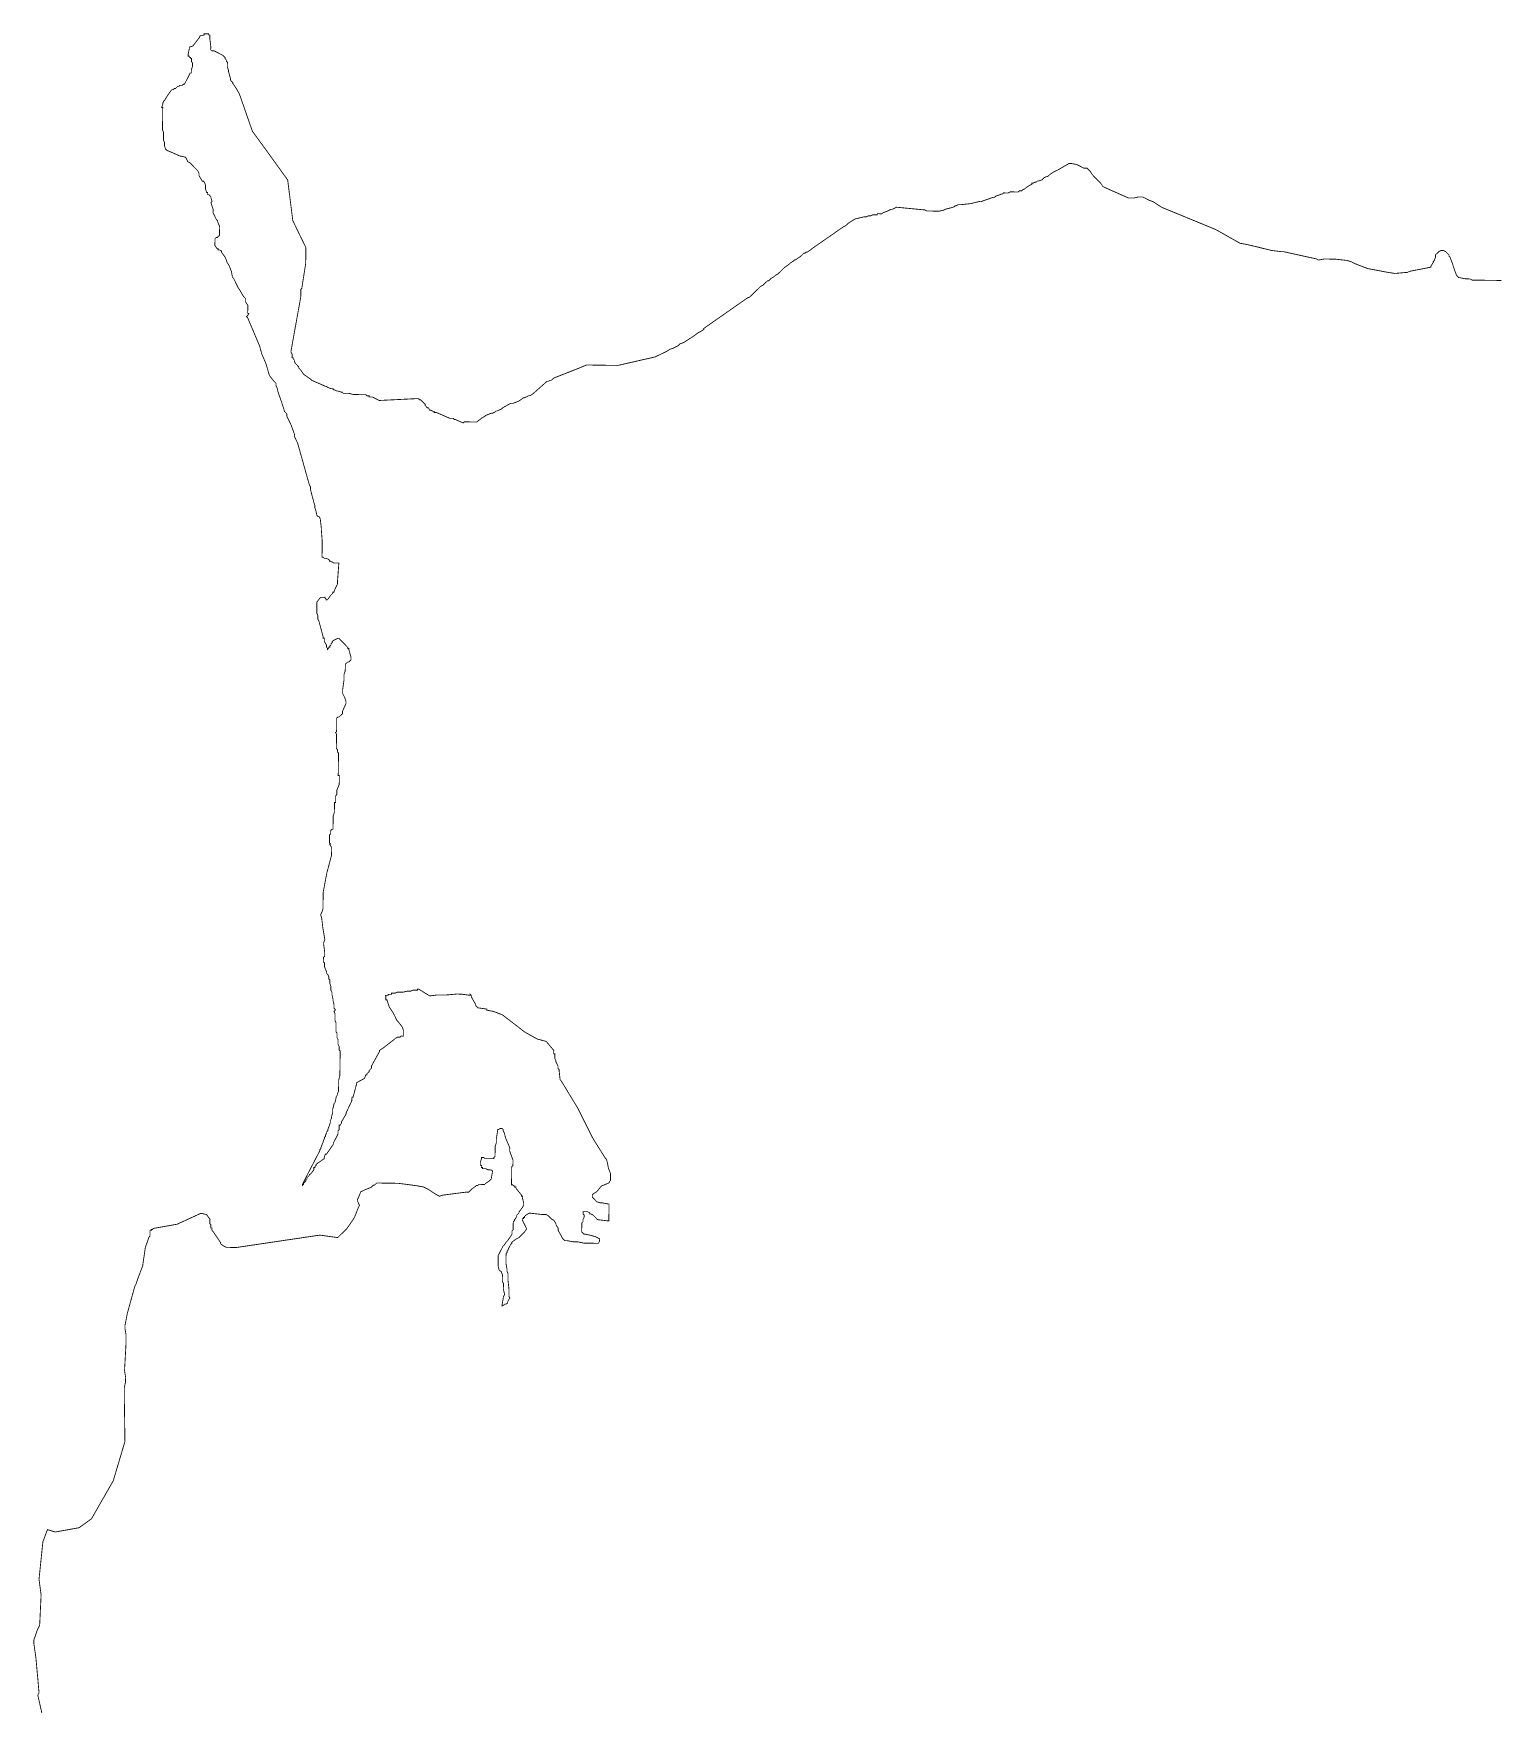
# Model space of a CAD drawing. Header units: metres. Extents: x 273899 to 302286, y 1977397 to 2102169.
# Drawn here: x 278441 to 283659, y 2045392 to 2051348 of the extents above; entities that cross this region are included whole.
import ezdxf

# ---------------------------------------------------------------- set-up
doc = ezdxf.new("R2010")
doc.units = ezdxf.units.M
doc.header["$MEASUREMENT"] = 0
doc.layers.add('HAZARDS LINE', color=1, linetype='Continuous')

msp = doc.modelspace()

# ---------------------------------------------------------------- linework, layer by layer
at = {"layer": 'HAZARDS LINE', "lineweight": 18}
msp.add_lwpolyline([(278491.1, 2045272.6, 3.01, 3.01, 0), (278456.6, 2045425.6, 3.01, 3.01, 0), (278460.7, 2045433.6, 3.01, 3.01, 0), (278460.7, 2045437.6, 3.01, 3.01, 0), (278449.9, 2045558.1, 3.01, 3.01, 0), (278442.4, 2045610.4, 3.01, 3.01, 0), (278442.6, 2045622.5, 3.01, 3.01, 0), (278455, 2045658.5, 3.01, 3.01, 0), (278463.2, 2045674.5, 3.01, 3.01, 0), (278468.3, 2045782.8, 3.01, 3.01, 0), (278460.9, 2045839.1, 3.01, 3.01, 0), (278474.2, 2045967.5, 3.01, 3.01, 0), (278474.3, 2045971.5, 3.01, 3.01, 0), (278490.8, 2046015.5, 3.01, 3.01, 0), (278518.8, 2046007.1, 3.01, 3.01, 0), (278603.3, 2046022.3, 3.01, 3.01, 0), (278647.8, 2046054, 3.01, 3.01, 0), (278725.5, 2046189.7, 3.01, 3.01, 0), (278767.1, 2046329.8, 3.01, 3.01, 0), (278764.8, 2046494.4, 3.01, 3.01, 0), (278765.1, 2046522.5, 3.01, 3.01, 0), (278769.3, 2046542.6, 3.01, 3.01, 0), (278769.5, 2046558.6, 3.01, 3.01, 0), (278765.7, 2046582.8, 3.01, 3.01, 0), (278770.6, 2046671.1, 3.01, 3.01, 0), (278771, 2046711.2, 3.01, 3.01, 0), (278767.2, 2046731.3, 3.01, 3.01, 0), (278767.4, 2046743.4, 3.01, 3.01, 0), (278775.5, 2046785.7, 3, 3, 0), (278802, 2046881.6, 3, 3, 0), (278806.1, 2046889.5, 3, 3, 0), (278814.4, 2046913.5, 3, 3, 0), (278831, 2046957.3, 3, 3, 0), (278831.1, 2046961.3, 3, 3, 0), (278839.9, 2047021.3, 3, 3, 0), (278852.4, 2047057.2, 3, 3, 0), (278856.5, 2047061.2, 3, 3, 0), (278856.7, 2047081.2, 3, 3, 0), (278860.7, 2047081.1, 3, 3, 0), (278860.8, 2047085.1, 3, 3, 0), (278864.8, 2047085.1, 3, 3, 0), (278868.8, 2047089, 3, 3, 0), (278953.2, 2047104, 3, 3, 0), (279037.8, 2047142.9, 3, 3, 0), (279057.8, 2047138.6, 3, 3, 0), (279069.6, 2047122.4, 3, 3, 0), (279069.4, 2047106.4, 3, 3, 0), (279073.4, 2047102.4, 3, 3, 0), (279073.2, 2047090.3, 3, 3, 0), (279077.2, 2047090.3, 3, 3, 0), (279077.1, 2047082.3, 3, 3, 0), (279081, 2047078.2, 3, 3, 0), (279108.6, 2047037.8, 3, 3, 0), (279108.5, 2047033.8, 3, 3, 0), (279120.4, 2047025.6, 3, 3, 0), (279128.4, 2047021.5, 3, 3, 0), (279164.4, 2047021, 3, 3, 0), (279461.5, 2047065.1, 3, 3, 0), (279525.5, 2047056.3, 3, 3, 0), (279557.9, 2047087.9, 3, 3, 0), (279582.4, 2047123.6, 3, 3, 0), (279586.6, 2047131.6, 3, 3, 0), (279599, 2047163.5, 3, 3, 0), (279603.1, 2047171.4, 3, 3, 0), (279595.3, 2047187.6, 3, 3, 0), (279595.4, 2047191.6, 3, 3, 0), (279599.5, 2047199.5, 3, 3, 0), (279607.8, 2047219.5, 3, 3, 0), (279623.9, 2047227.3, 3, 3, 0), (279644, 2047235, 3, 3, 0), (279652.1, 2047242.9, 3, 3, 0), (279656.1, 2047242.9, 3, 3, 0), (279664.3, 2047250.8, 3, 3, 0), (279740.4, 2047249.8, 3, 3, 0), (279776.4, 2047245.3, 3, 3, 0), (279808.4, 2047240.8, 3, 3, 0), (279832.3, 2047236.5, 3, 3, 0), (279848.3, 2047228.3, 3, 3, 0), (279860.2, 2047220.1, 3, 3, 0), (279880, 2047207.8, 3, 3, 0), (279888, 2047203.7, 3, 3, 0), (279900.1, 2047207.6, 3, 3, 0), (279984.3, 2047218.5, 3, 3, 0), (279992.4, 2047218.4, 3, 3, 0), (280004.5, 2047230.2, 3, 3, 0), (280020.7, 2047242, 3, 3, 0), (280024.7, 2047242, 3, 3, 0), (280028.8, 2047245.9, 3, 3, 0), (280048.8, 2047245.7, 3, 3, 0), (280052.9, 2047249.6, 3, 3, 0), (280065, 2047257.5, 3, 3, 0), (280073.1, 2047265.4, 3, 3, 0), (280073.2, 2047269.4, 3, 3, 0), (280077.5, 2047293.4, 3, 3, 0), (280073.5, 2047297.4, 3, 3, 0), (280061.5, 2047297.6, 3, 3, 0), (280053.6, 2047301.7, 3, 3, 0), (280041.5, 2047301.9, 3, 3, 0), (280041.6, 2047305.9, 3, 3, 0), (280037.6, 2047305.9, 3, 3, 0), (280037.7, 2047313.9, 3, 3, 0), (280033.7, 2047314, 3, 3, 0), (280033.9, 2047326, 3, 3, 0), (280038, 2047338, 3, 3, 0), (280038.1, 2047342, 3, 3, 0), (280046.1, 2047341.9, 3, 3, 0), (280050, 2047337.8, 3, 3, 0), (280082.1, 2047337.4, 3, 3, 0), (280082.1, 2047341.4, 3, 3, 0), (280086.2, 2047345.3, 3, 3, 0), (280086.7, 2047381.4, 3, 3, 0), (280090.8, 2047393.4, 3, 3, 0), (280091.1, 2047409.4, 3, 3, 0), (280095.4, 2047437.4, 3, 3, 0), (280095.5, 2047441.4, 3, 3, 0), (280099.5, 2047441.3, 3, 3, 0), (280103.6, 2047445.3, 3, 3, 0), (280111.6, 2047445.2, 3, 3, 0), (280115.5, 2047441.1, 3, 3, 0), (280115.5, 2047437.1, 3, 3, 0), (280119.4, 2047429, 3, 3, 0), (280123.2, 2047413, 3, 3, 0), (280138.7, 2047376.7, 3, 3, 0), (280138.5, 2047364.7, 3, 3, 0), (280150.1, 2047332.5, 3, 3, 0), (280149.9, 2047312.4, 3, 3, 0), (280145.8, 2047308.5, 3, 3, 0), (280144.9, 2047244.4, 3, 3, 0), (280149, 2047244.3, 3, 3, 0), (280152.9, 2047240.3, 3, 3, 0), (280156.9, 2047240.2, 3, 3, 0), (280156.9, 2047236.2, 3, 3, 0), (280160.9, 2047236.2, 3, 3, 0), (280160.8, 2047232.1, 3, 3, 0), (280180.5, 2047207.8, 3, 3, 0), (280180.5, 2047203.8, 3, 3, 0), (280184.5, 2047203.8, 3, 3, 0), (280184.4, 2047195.8, 3, 3, 0), (280188.2, 2047179.7, 3, 3, 0), (280188.1, 2047171.7, 3, 3, 0), (280183.9, 2047163.7, 3, 3, 0), (280171.7, 2047147.9, 3, 3, 0), (280171.7, 2047143.8, 3, 3, 0), (280167.6, 2047139.9, 3, 3, 0), (280163.5, 2047135.9, 3, 3, 0), (280163.5, 2047131.9, 3, 3, 0), (280159.4, 2047124, 3, 3, 0), (280155.3, 2047120, 3, 3, 0), (280155.3, 2047116, 3, 3, 0), (280151.2, 2047112.1, 3, 3, 0), (280150.8, 2047084, 3, 3, 0), (280146.8, 2047080.1, 3, 3, 0), (280146.6, 2047068, 3, 3, 0), (280130.3, 2047044.2, 3, 3, 0), (280126.2, 2047040.3, 3, 3, 0), (280118, 2047028.4, 3, 3, 0), (280114, 2047024.4, 3, 3, 0), (280109.9, 2047016.4, 3, 3, 0), (280097.5, 2046992.6, 3, 3, 0), (280097.1, 2046956.5, 3, 3, 0), (280100.8, 2046940.4, 3, 3, 0), (280104.8, 2046936.4, 3, 3, 0), (280108.8, 2046936.3, 3, 3, 0), (280108.7, 2046932.3, 3, 3, 0), (280112.6, 2046924.2, 3, 3, 0), (280112.3, 2046900.2, 3, 3, 0), (280116.2, 2046892.1, 3, 3, 0), (280116, 2046872.1, 3, 3, 0), (280119.8, 2046856, 3, 3, 0), (280119.7, 2046852, 3, 3, 0), (280115.6, 2046844.1, 3, 3, 0), (280115.5, 2046840.1, 3, 3, 0), (280111.2, 2046816.1, 3, 3, 0), (280111.2, 2046812.1, 3, 3, 0), (280123.3, 2046819.9, 3, 3, 0), (280127.3, 2046819.9, 3, 3, 0), (280131.3, 2046823.8, 3, 3, 0), (280131.4, 2046827.8, 3, 3, 0), (280135.5, 2046835.8, 3, 3, 0), (280139.6, 2046839.7, 3, 3, 0), (280135.7, 2046847.8, 3, 3, 0), (280136, 2046871.8, 3, 3, 0), (280132.4, 2046903.9, 3, 3, 0), (280132.7, 2046928, 3, 3, 0), (280128.8, 2046936.1, 3, 3, 0), (280128.9, 2046944.1, 3, 3, 0), (280125.2, 2046964.1, 3, 3, 0), (280125.7, 2047000.2, 3, 3, 0), (280129.7, 2047004.2, 3, 3, 0), (280129.8, 2047012.2, 3, 3, 0), (280133.8, 2047012.1, 3, 3, 0), (280133.9, 2047016.1, 3, 3, 0), (280142.1, 2047032, 3, 3, 0), (280146.2, 2047036, 3, 3, 0), (280146.2, 2047040, 3, 3, 0), (280162.4, 2047051.8, 3, 3, 0), (280170.5, 2047055.7, 3, 3, 0), (280182.7, 2047067.6, 3, 3, 0), (280186.7, 2047071.5, 3, 3, 0), (280190.8, 2047075.5, 3, 3, 0), (280199, 2047087.4, 3, 3, 0), (280183.4, 2047119.6, 3, 3, 0), (280183.4, 2047123.7, 3, 3, 0), (280187.4, 2047123.6, 3, 3, 0), (280187.5, 2047127.6, 3, 3, 0), (280191.5, 2047127.6, 3, 3, 0), (280191.5, 2047131.6, 3, 3, 0), (280195.6, 2047135.5, 3, 3, 0), (280207.7, 2047143.4, 3, 3, 0), (280211.7, 2047143.3, 3, 3, 0), (280251.7, 2047138.8, 3, 3, 0), (280267.7, 2047138.6, 3, 3, 0), (280275.7, 2047134.4, 3, 3, 0), (280287.6, 2047122.3, 3, 3, 0), (280295.5, 2047118.2, 3, 3, 0), (280303.4, 2047106, 3, 3, 0), (280303.3, 2047102, 3, 3, 0), (280311.2, 2047089.9, 3, 3, 0), (280311.1, 2047081.9, 3, 3, 0), (280322.8, 2047061.7, 3, 3, 0), (280326.7, 2047053.6, 3, 3, 0), (280330.7, 2047049.6, 3, 3, 0), (280334.6, 2047045.5, 3, 3, 0), (280342.6, 2047045.4, 3, 3, 0), (280366.6, 2047041.1, 3, 3, 0), (280382.6, 2047040.9, 3, 3, 0), (280402.6, 2047036.6, 3, 3, 0), (280454.7, 2047035.9, 3, 3, 0), (280458.8, 2047043.9, 3, 3, 0), (280458.9, 2047051.9, 3, 3, 0), (280450.9, 2047056, 3, 3, 0), (280443, 2047060.1, 3, 3, 0), (280427, 2047064.3, 3, 3, 0), (280407, 2047068.6, 3, 3, 0), (280403, 2047068.6, 3, 3, 0), (280395.1, 2047076.8, 3, 3, 0), (280395.5, 2047108.8, 3, 3, 0), (280399.6, 2047112.8, 3, 3, 0), (280399.7, 2047120.8, 3, 3, 0), (280403.8, 2047128.7, 3, 3, 0), (280403.9, 2047136.8, 3, 3, 0), (280400, 2047140.8, 3, 3, 0), (280400.1, 2047148.8, 3, 3, 0), (280416.1, 2047148.6, 3, 3, 0), (280424.1, 2047144.5, 3, 3, 0), (280424, 2047140.5, 3, 3, 0), (280428, 2047140.4, 3, 3, 0), (280436, 2047136.3, 3, 3, 0), (280451.8, 2047120.1, 3, 3, 0), (280491.8, 2047115.5, 3, 3, 0), (280492.6, 2047175.6, 3, 3, 0), (280468.6, 2047180, 3, 3, 0), (280460.6, 2047180.1, 3, 3, 0), (280448.6, 2047184.2, 3, 3, 0), (280440.7, 2047192.4, 3, 3, 0), (280436.8, 2047196.4, 3, 3, 0), (280432.8, 2047200.5, 3, 3, 0), (280432.9, 2047208.5, 3, 3, 0), (280437, 2047212.4, 3, 3, 0), (280449.1, 2047220.3, 3, 3, 0), (280465.4, 2047240.1, 3, 3, 0), (280493.6, 2047251.8, 3, 3, 0), (280493.7, 2047255.8, 3, 3, 0), (280497.7, 2047259.7, 3, 3, 0), (280498, 2047283.8, 3, 3, 0), (280490.3, 2047303.9, 3, 3, 0), (280486.6, 2047324, 3, 3, 0), (280482.7, 2047336.1, 3, 3, 0), (280478.8, 2047340.1, 3, 3, 0), (280435.6, 2047408.8, 3, 3, 0), (280381, 2047517.7, 3, 3, 0), (280322.1, 2047614.7, 3, 3, 0), (280318.2, 2047618.7, 3, 3, 0), (280314.6, 2047650.8, 3, 3, 0), (280314.7, 2047654.8, 3, 3, 0), (280310.7, 2047658.9, 3, 3, 0), (280310.8, 2047666.9, 3, 3, 0), (280303, 2047683.1, 3, 3, 0), (280303.1, 2047687.1, 3, 3, 0), (280299.2, 2047695.1, 3, 3, 0), (280299.4, 2047711.1, 3, 3, 0), (280295.4, 2047711.2, 3, 3, 0), (280295.5, 2047723.2, 3, 3, 0), (280271.9, 2047751.6, 3, 3, 0), (280267.9, 2047755.6, 3, 3, 0), (280236, 2047764.1, 3, 3, 0), (280192.3, 2047788.7, 3, 3, 0), (280112.9, 2047849.9, 3, 3, 0), (280081.1, 2047862.3, 3, 3, 0), (280057.1, 2047866.6, 3, 3, 0), (280057.1, 2047870.6, 3, 3, 0), (280025.1, 2047875.1, 3, 3, 0), (280017.2, 2047883.2, 3, 3, 0), (280017.3, 2047887.2, 3, 3, 0), (280005.5, 2047907.4, 3, 3, 0), (280001.6, 2047915.5, 3, 3, 0), (280001.7, 2047919.5, 3, 3, 0), (279997.7, 2047923.5, 3, 3, 0), (279997.7, 2047919.5, 3, 3, 0), (279965.7, 2047924, 3, 3, 0), (279949.7, 2047924.2, 3, 3, 0), (279909.6, 2047920.7, 3, 3, 0), (279881.5, 2047921.1, 3, 3, 0), (279853.4, 2047917.4, 3, 3, 0), (279813.7, 2047942, 3, 3, 0), (279809.7, 2047942.1, 3, 3, 0), (279809.6, 2047938, 3, 3, 0), (279793.6, 2047938.3, 3, 3, 0), (279785.5, 2047934.4, 3, 3, 0), (279773.5, 2047934.5, 3, 3, 0), (279757.4, 2047930.7, 3, 3, 0), (279737.4, 2047931, 3, 3, 0), (279729.3, 2047927.1, 3, 3, 0), (279717.3, 2047927.3, 3, 3, 0), (279717.3, 2047923.2, 3, 3, 0), (279705.3, 2047923.4, 3, 3, 0), (279705.2, 2047919.4, 3, 3, 0), (279697.2, 2047919.5, 3, 3, 0), (279697, 2047903.5, 3, 3, 0), (279701, 2047903.4, 3, 3, 0), (279708.7, 2047879.3, 3, 3, 0), (279716.5, 2047867.2, 3, 3, 0), (279724.4, 2047855, 3, 3, 0), (279728.3, 2047847, 3, 3, 0), (279736.1, 2047830.8, 3, 3, 0), (279740, 2047826.8, 3, 3, 0), (279755.8, 2047806.5, 3, 3, 0), (279759.6, 2047794.5, 3, 3, 0), (279759.4, 2047774.4, 3, 3, 0), (279751.4, 2047774.5, 3, 3, 0), (279747.3, 2047770.6, 3, 3, 0), (279739.3, 2047770.7, 3, 3, 0), (279731.2, 2047766.8, 3, 3, 0), (279727.2, 2047762.8, 3, 3, 0), (279686.7, 2047731.3, 3, 3, 0), (279674.6, 2047723.5, 3, 3, 0), (279674.5, 2047719.5, 3, 3, 0), (279645.8, 2047667.7, 3, 3, 0), (279645.7, 2047659.7, 3, 3, 0), (279641.6, 2047655.8, 3, 3, 0), (279637.5, 2047651.8, 3, 3, 0), (279637.5, 2047647.8, 3, 3, 0), (279629.4, 2047639.9, 3, 3, 0), (279629.3, 2047635.9, 3, 3, 0), (279625.3, 2047636, 3, 3, 0), (279621.2, 2047624, 3, 3, 0), (279592.9, 2047608.3, 3, 3, 0), (279592.8, 2047604.3, 3, 3, 0), (279580.2, 2047556.4, 3, 3, 0), (279576.2, 2047556.5, 3, 3, 0), (279576, 2047544.5, 3, 3, 0), (279555.4, 2047500.7, 3, 3, 0), (279555.4, 2047496.6, 3, 3, 0), (279539, 2047468.8, 3, 3, 0), (279538.9, 2047464.8, 3, 3, 0), (279534.8, 2047456.9, 3, 3, 0), (279530.8, 2047456.9, 3, 3, 0), (279530.6, 2047440.9, 3, 3, 0), (279526.5, 2047436.9, 3, 3, 0), (279526.4, 2047424.9, 3, 3, 0), (279509.9, 2047393.1, 3, 3, 0), (279509.9, 2047389.1, 3, 3, 0), (279485.3, 2047353.3, 3, 3, 0), (279481.3, 2047353.4, 3, 3, 0), (279477.2, 2047341.4, 3, 3, 0), (279477.1, 2047337.4, 3, 3, 0), (279448.8, 2047317.7, 3, 3, 0), (279448.8, 2047313.7, 3, 3, 0), (279444.7, 2047309.8, 3, 3, 0), (279444.6, 2047305.8, 3, 3, 0), (279440.6, 2047305.8, 3, 3, 0), (279440.5, 2047297.8, 3, 3, 0), (279428.3, 2047282, 3, 3, 0), (279424.3, 2047282, 3, 3, 0), (279424.2, 2047278, 3, 3, 0), (279416.1, 2047270.1, 3, 3, 0), (279416.1, 2047266.1, 3, 3, 0), (279412, 2047262.1, 3, 3, 0), (279412, 2047258.1, 3, 3, 0), (279403.8, 2047250.2, 3, 3, 0), (279403.8, 2047246.2, 3, 3, 0), (279399.7, 2047242.3, 3, 3, 0), (279399.8, 2047246.3, 3, 3, 0), (279420.3, 2047286.1, 3, 3, 0), (279445, 2047333.8, 3, 3, 0), (279453.2, 2047349.7, 3, 3, 0), (279457.4, 2047357.7, 3, 3, 0), (279461.5, 2047365.7, 3, 3, 0), (279461.5, 2047369.7, 3, 3, 0), (279465.6, 2047373.6, 3, 3, 0), (279465.6, 2047377.6, 3, 3, 0), (279473.9, 2047397.6, 3, 3, 0), (279474, 2047401.6, 3, 3, 0), (279478.1, 2047409.5, 3, 3, 0), (279478.1, 2047413.5, 3, 3, 0), (279482.2, 2047417.5, 3, 3, 0), (279482.3, 2047425.5, 3, 3, 0), (279486.3, 2047425.4, 3, 3, 0), (279486.4, 2047433.5, 3, 3, 0), (279490.5, 2047437.4, 3, 3, 0), (279490.5, 2047441.4, 3, 3, 0), (279494.7, 2047453.4, 3, 3, 0), (279498.9, 2047465.3, 3, 3, 0), (279499, 2047473.4, 3, 3, 0), (279503.1, 2047481.3, 3, 3, 0), (279503.1, 2047485.3, 3, 3, 0), (279507.3, 2047501.3, 3, 3, 0), (279507.5, 2047513.3, 3, 3, 0), (279511.7, 2047529.3, 3, 3, 0), (279511.8, 2047533.3, 3, 3, 0), (279515.8, 2047537.2, 3, 3, 0), (279520.1, 2047557.2, 3, 3, 0), (279524.2, 2047565.2, 3, 3, 0), (279524.3, 2047569.2, 3, 3, 0), (279528.4, 2047577.1, 3, 3, 0), (279528.9, 2047617.2, 3, 3, 0), (279533.1, 2047633.2, 3, 3, 0), (279534.3, 2047721.3, 3, 3, 0), (279530.4, 2047725.4, 3, 3, 0), (279530.5, 2047737.4, 3, 3, 0), (279526.6, 2047745.5, 3, 3, 0), (279526.8, 2047761.5, 3, 3, 0), (279522.9, 2047769.6, 3, 3, 0), (279523.1, 2047785.6, 3, 3, 0), (279519.2, 2047789.6, 3, 3, 0), (279519.6, 2047821.7, 3, 3, 0), (279515.7, 2047829.8, 3, 3, 0), (279516, 2047853.8, 3, 3, 0), (279512.1, 2047861.9, 3, 3, 0), (279516.2, 2047865.8, 3, 3, 0), (279516.2, 2047869.8, 3, 3, 0), (279512.3, 2047873.9, 3, 3, 0), (279512.5, 2047885.9, 3, 3, 0), (279508.7, 2047902, 3, 3, 0), (279508.7, 2047906, 3, 3, 0), (279504.9, 2047922.1, 3, 3, 0), (279505, 2047930.1, 3, 3, 0), (279501.1, 2047938.1, 3, 3, 0), (279501.3, 2047950.2, 3, 3, 0), (279497.4, 2047962.2, 3, 3, 0), (279497.6, 2047974.3, 3, 3, 0), (279493.7, 2047978.3, 3, 3, 0), (279493.8, 2047986.3, 3, 3, 0), (279489.9, 2047994.4, 3, 3, 0), (279485.9, 2047998.5, 3, 3, 0), (279486, 2048002.5, 3, 3, 0), (279478.2, 2048022.6, 3, 3, 0), (279478.4, 2048034.6, 3, 3, 0), (279474.4, 2048038.7, 3, 3, 0), (279474.6, 2048054.7, 3, 3, 0), (279478.7, 2048058.7, 3, 3, 0), (279478.9, 2048074.7, 3, 3, 0), (279475.3, 2048102.8, 3, 3, 0), (279475.3, 2048106.8, 3, 3, 0), (279479.5, 2048118.7, 3, 3, 0), (279472.1, 2048162.9, 3, 3, 0), (279468.5, 2048195, 3, 3, 0), (279464.6, 2048207.1, 3, 3, 0), (279468.8, 2048215.1, 3, 3, 0), (279472.9, 2048227, 3, 3, 0), (279473.7, 2048287.1, 3, 3, 0), (279486.6, 2048355.1, 3, 3, 0), (279503.5, 2048419, 3, 3, 0), (279503.9, 2048447, 3, 3, 0), (279496, 2048459.1, 3, 3, 0), (279500, 2048459.1, 3, 3, 0), (279496.1, 2048463.1, 3, 3, 0), (279496.5, 2048491.2, 3, 3, 0), (279500.5, 2048495.1, 3, 3, 0), (279500.7, 2048507.1, 3, 3, 0), (279504.7, 2048511.1, 3, 3, 0), (279508.7, 2048511, 3, 3, 0), (279509.4, 2048559.1, 3, 3, 0), (279513.6, 2048571.1, 3, 3, 0), (279514, 2048607.1, 3, 3, 0), (279518, 2048607.1, 3, 3, 0), (279518.4, 2048631.1, 3, 3, 0), (279522.4, 2048635.1, 3, 3, 0), (279522.6, 2048651.1, 3, 3, 0), (279530.9, 2048671, 3, 3, 0), (279531.3, 2048703.1, 3, 3, 0), (279527.3, 2048703.1, 3, 3, 0), (279528.4, 2048783.3, 3, 3, 0), (279524.4, 2048787.3, 3, 3, 0), (279524.5, 2048795.3, 3, 3, 0), (279520.6, 2048799.4, 3, 3, 0), (279521.3, 2048851.5, 3, 3, 0), (279517.3, 2048855.5, 3, 3, 0), (279521.4, 2048859.5, 3, 3, 0), (279522, 2048907.6, 3, 3, 0), (279526.1, 2048911.5, 3, 3, 0), (279530.1, 2048911.5, 3, 3, 0), (279538.2, 2048919.4, 3, 3, 0), (279542.3, 2048923.3, 3, 3, 0), (279542.4, 2048931.3, 3, 3, 0), (279554.8, 2048959.2, 3, 3, 0), (279554.9, 2048967.2, 3, 3, 0), (279551, 2048979.3, 3, 3, 0), (279547.1, 2048987.4, 3, 3, 0), (279543.2, 2048995.4, 3, 3, 0), (279543.4, 2049011.5, 3, 3, 0), (279547.9, 2049043.5, 3, 3, 0), (279548.1, 2049063.5, 3, 3, 0), (279552.3, 2049075.5, 3, 3, 0), (279552.6, 2049099.5, 3, 3, 0), (279556.7, 2049103.5, 3, 3, 0), (279560.7, 2049107.4, 3, 3, 0), (279564.8, 2049107.4, 3, 3, 0), (279568.8, 2049111.3, 3, 3, 0), (279572.9, 2049115.3, 3, 3, 0), (279573, 2049123.3, 3, 3, 0), (279565.3, 2049151.4, 3, 3, 0), (279565.4, 2049155.4, 3, 3, 0), (279561.4, 2049155.5, 3, 3, 0), (279561.4, 2049159.5, 3, 3, 0), (279557.5, 2049163.5, 3, 3, 0), (279545.6, 2049175.7, 3, 3, 0), (279541.7, 2049179.8, 3, 3, 0), (279533.8, 2049187.9, 3, 3, 0), (279529.8, 2049192, 3, 3, 0), (279525.8, 2049192, 3, 3, 0), (279509.7, 2049184.2, 3, 3, 0), (279505.6, 2049180.3, 3, 3, 0), (279505.6, 2049176.3, 3, 3, 0), (279501.5, 2049172.3, 3, 3, 0), (279501.5, 2049168.3, 3, 3, 0), (279497.4, 2049164.3, 3, 3, 0), (279497.3, 2049160.3, 3, 3, 0), (279493.3, 2049160.4, 3, 3, 0), (279493.3, 2049156.4, 3, 3, 0), (279489.2, 2049152.4, 3, 3, 0), (279489.3, 2049156.4, 3, 3, 0), (279485.3, 2049160.5, 3, 3, 0), (279485.4, 2049168.5, 3, 3, 0), (279477.6, 2049180.6, 3, 3, 0), (279477.7, 2049192.7, 3, 3, 0), (279473.7, 2049192.7, 3, 3, 0), (279473.8, 2049196.7, 3, 3, 0), (279458.5, 2049253, 3, 3, 0), (279454.6, 2049261.1, 3, 3, 0), (279454.8, 2049273.1, 3, 3, 0), (279450.9, 2049281.2, 3, 3, 0), (279451.4, 2049321.2, 3, 3, 0), (279463.6, 2049337.1, 3, 3, 0), (279479.7, 2049336.9, 3, 3, 0), (279483.6, 2049332.8, 3, 3, 0), (279483.6, 2049328.8, 3, 3, 0), (279487.6, 2049328.8, 3, 3, 0), (279491.6, 2049332.7, 3, 3, 0), (279499.8, 2049344.6, 3, 3, 0), (279507.9, 2049352.5, 3, 3, 0), (279508, 2049356.5, 3, 3, 0), (279512, 2049356.5, 3, 3, 0), (279516.1, 2049368.5, 3, 3, 0), (279524.4, 2049384.4, 3, 3, 0), (279524.5, 2049392.4, 3, 3, 0), (279529.3, 2049456.4, 3, 3, 0), (279529.4, 2049460.4, 3, 3, 0), (279509.4, 2049460.7, 3, 3, 0), (279505.4, 2049464.8, 3, 3, 0), (279497.4, 2049464.9, 3, 3, 0), (279497.4, 2049468.9, 3, 3, 0), (279493.5, 2049472.9, 3, 3, 0), (279485.5, 2049477.1, 3, 3, 0), (279477.5, 2049477.2, 3, 3, 0), (279473.6, 2049481.2, 3, 3, 0), (279469.6, 2049481.3, 3, 3, 0), (279470.3, 2049537.4, 3, 3, 0), (279466.9, 2049581.5, 3, 3, 0), (279466.9, 2049585.5, 3, 3, 0), (279463.4, 2049617.6, 3, 3, 0), (279459.5, 2049625.7, 3, 3, 0), (279455.5, 2049625.7, 3, 3, 0), (279451.5, 2049629.8, 3, 3, 0), (279447.7, 2049645.9, 3, 3, 0), (279443.9, 2049657.9, 3, 3, 0), (279444, 2049665.9, 3, 3, 0), (279440.1, 2049678, 3, 3, 0), (279432.5, 2049706.2, 3, 3, 0), (279428.7, 2049722.2, 3, 3, 0), (279428.8, 2049730.2, 3, 3, 0), (279424.9, 2049738.3, 3, 3, 0), (279421.1, 2049750.4, 3, 3, 0), (279382.8, 2049887.1, 3, 3, 0), (279371.1, 2049911.3, 3, 3, 0), (279371.2, 2049919.3, 3, 3, 0), (279359.6, 2049951.6, 3, 3, 0), (279344, 2049983.8, 3, 3, 0), (279344.1, 2049991.8, 3, 3, 0), (279336.2, 2050000, 3, 3, 0), (279332.4, 2050012, 3, 3, 0), (279324.7, 2050036.2, 3, 3, 0), (279313.1, 2050068.4, 3, 3, 0), (279309.3, 2050084.5, 3, 3, 0), (279305.4, 2050092.5, 3, 3, 0), (279305.5, 2050100.5, 3, 3, 0), (279297.6, 2050108.7, 3, 3, 0), (279281.9, 2050128.9, 3, 3, 0), (279270.4, 2050169.1, 3, 3, 0), (279254.8, 2050205.4, 3, 3, 0), (279247.2, 2050233.5, 3, 3, 0), (279204.5, 2050334.3, 3, 3, 0), (279200.5, 2050338.3, 3, 3, 0), (279204.6, 2050342.3, 3, 3, 0), (279208.7, 2050350.3, 3, 3, 0), (279204.7, 2050350.3, 3, 3, 0), (279205.1, 2050378.4, 3, 3, 0), (279197.2, 2050390.5, 3, 3, 0), (279197.4, 2050402.5, 3, 3, 0), (279193.4, 2050406.6, 3, 3, 0), (279189.5, 2050410.6, 3, 3, 0), (279177.7, 2050430.8, 3, 3, 0), (279169.9, 2050442.9, 3, 3, 0), (279154.3, 2050475.2, 3, 3, 0), (279150.3, 2050479.3, 3, 3, 0), (279146.6, 2050499.3, 3, 3, 0), (279138.8, 2050519.5, 3, 3, 0), (279131, 2050531.6, 3, 3, 0), (279127.1, 2050543.7, 3, 3, 0), (279123.2, 2050551.7, 3, 3, 0), (279111.4, 2050567.9, 3, 3, 0), (279111.5, 2050571.9, 3, 3, 0), (279103.5, 2050576.1, 3, 3, 0), (279099.5, 2050576.1, 3, 3, 0), (279099.6, 2050580.1, 3, 3, 0), (279095.6, 2050580.2, 3, 3, 0), (279087.7, 2050592.3, 3, 3, 0), (279088, 2050616.3, 3, 3, 0), (279092.1, 2050620.3, 3, 3, 0), (279096.1, 2050620.2, 3, 3, 0), (279104.2, 2050628.1, 3, 3, 0), (279104.6, 2050660.2, 3, 3, 0), (279100.7, 2050668.3, 3, 3, 0), (279096.9, 2050680.3, 3, 3, 0), (279092.9, 2050684.4, 3, 3, 0), (279089, 2050692.4, 3, 3, 0), (279085.1, 2050700.5, 3, 3, 0), (279081.2, 2050708.6, 3, 3, 0), (279081.4, 2050720.6, 3, 3, 0), (279073.7, 2050744.7, 3, 3, 0), (279077.8, 2050748.7, 3, 3, 0), (279073.9, 2050760.8, 3, 3, 0), (279074, 2050764.8, 3, 3, 0), (279070, 2050768.8, 3, 3, 0), (279066.1, 2050772.9, 3, 3, 0), (279062.1, 2050772.9, 3, 3, 0), (279062.2, 2050781, 3, 3, 0), (279058.2, 2050781, 3, 3, 0), (279054.3, 2050793.1, 3, 3, 0), (279054.5, 2050805.1, 3, 3, 0), (279050.6, 2050817.2, 3, 3, 0), (279046.7, 2050821.2, 3, 3, 0), (279042.7, 2050821.3, 3, 3, 0), (279030.9, 2050841.5, 3, 3, 0), (279031, 2050849.5, 3, 3, 0), (279027.1, 2050857.6, 3, 3, 0), (279019.2, 2050865.7, 3, 3, 0), (279015.3, 2050869.7, 3, 3, 0), (279007.4, 2050877.9, 3, 3, 0), (278999.5, 2050886, 3, 3, 0), (278991.5, 2050890.1, 3, 3, 0), (278983.7, 2050906.2, 3, 3, 0), (278967.7, 2050910.4, 3, 3, 0), (278963.7, 2050910.5, 3, 3, 0), (278935.9, 2050922.9, 3, 3, 0), (278915.9, 2050931.2, 3, 3, 0), (278912, 2050935.2, 3, 3, 0), (278908.1, 2050947.3, 3, 3, 0), (278908.3, 2050959.3, 3, 3, 0), (278904.4, 2050967.4, 3, 3, 0), (278904.8, 2050995.4, 3, 3, 0), (278900.9, 2051003.5, 3, 3, 0), (278901.9, 2051083.6, 3, 3, 0), (278897.9, 2051083.7, 3, 3, 0), (278902.1, 2051095.6, 3, 3, 0), (278902.1, 2051099.6, 3, 3, 0), (278906.3, 2051107.6, 3, 3, 0), (278910.3, 2051111.6, 3, 3, 0), (278914.4, 2051119.5, 3, 3, 0), (278930.8, 2051143.3, 3, 3, 0), (278934.8, 2051147.3, 3, 3, 0), (278938.8, 2051147.2, 3, 3, 0), (278942.9, 2051151.2, 3, 3, 0), (278946.9, 2051151.1, 3, 3, 0), (278951, 2051155.1, 3, 3, 0), (278955, 2051159, 3, 3, 0), (278959, 2051159, 3, 3, 0), (278963.1, 2051162.9, 3, 3, 0), (278971.1, 2051162.8, 3, 3, 0), (278975.2, 2051166.8, 3, 3, 0), (278979.2, 2051166.7, 3, 3, 0), (278999.7, 2051206.5, 3, 3, 0), (279003.7, 2051206.5, 3, 3, 0), (279003.9, 2051218.5, 3, 3, 0), (279008.1, 2051230.5, 3, 3, 0), (279008.2, 2051242.5, 3, 3, 0), (279004.3, 2051246.5, 3, 3, 0), (279004.4, 2051258.6, 3, 3, 0), (279000.4, 2051258.6, 3, 3, 0), (279000.5, 2051262.6, 3, 3, 0), (278996.5, 2051262.7, 3, 3, 0), (278996.5, 2051266.7, 3, 3, 0), (278992.5, 2051266.7, 3, 3, 0), (278992.6, 2051274.8, 3, 3, 0), (278996.9, 2051294.7, 3, 3, 0), (278996.9, 2051298.7, 3, 3, 0), (279009, 2051302.6, 3, 3, 0), (279033.5, 2051334.3, 3, 3, 0), (279033.5, 2051338.3, 3, 3, 0), (279049.6, 2051342.1, 3, 3, 0), (279049.7, 2051346.1, 3, 3, 0), (279065.7, 2051345.9, 3, 3, 0), (279065.6, 2051341.9, 3, 3, 0), (279069.6, 2051341.8, 3, 3, 0), (279069.5, 2051329.8, 3, 3, 0), (279073.1, 2051301.7, 3, 3, 0), (279072.9, 2051289.7, 3, 3, 0), (279076.9, 2051285.7, 3, 3, 0), (279084.9, 2051285.5, 3, 3, 0), (279116.7, 2051269.1, 3, 3, 0), (279124.6, 2051261, 3, 3, 0), (279124.6, 2051257, 3, 3, 0), (279128.5, 2051252.9, 3, 3, 0), (279128.5, 2051248.9, 3, 3, 0), (279132.4, 2051244.8, 3, 3, 0), (279132.2, 2051228.8, 3, 3, 0), (279136.1, 2051216.7, 3, 3, 0), (279136, 2051212.7, 3, 3, 0), (279143.7, 2051184.6, 3, 3, 0), (279143.6, 2051180.6, 3, 3, 0), (279151.5, 2051172.5, 3, 3, 0), (279151.5, 2051168.5, 3, 3, 0), (279155.4, 2051164.4, 3, 3, 0), (279163.3, 2051152.3, 3, 3, 0), (279175, 2051132.1, 3, 3, 0), (279221.3, 2050999.2, 3, 3, 0), (279268.5, 2050934.5, 3, 3, 0), (279347.2, 2050825.3, 3, 3, 0), (279365.3, 2050680.8, 3, 3, 0), (279412.1, 2050584, 3, 3, 0), (279411.4, 2050527.9, 3, 3, 0), (279398.2, 2050443.9, 3, 3, 0), (279398.2, 2050439.9, 3, 3, 0), (279394.1, 2050435.9, 3, 3, 0), (279393.7, 2050407.9, 3, 3, 0), (279359.1, 2050216, 3, 3, 0), (279359.1, 2050212, 3, 3, 0), (279363, 2050204, 3, 3, 0), (279362.8, 2050191.9, 3, 3, 0), (279366.8, 2050191.9, 3, 3, 0), (279366.8, 2050187.9, 3, 3, 0), (279370.7, 2050183.8, 3, 3, 0), (279370.7, 2050179.8, 3, 3, 0), (279374.6, 2050171.7, 3, 3, 0), (279378.5, 2050167.7, 3, 3, 0), (279386.4, 2050159.6, 3, 3, 0), (279386.4, 2050155.6, 3, 3, 0), (279390.3, 2050151.5, 3, 3, 0), (279394.3, 2050147.4, 3, 3, 0), (279402.1, 2050135.3, 3, 3, 0), (279406.1, 2050131.3, 3, 3, 0), (279429.9, 2050114.9, 3, 3, 0), (279433.9, 2050110.9, 3, 3, 0), (279481.7, 2050090.2, 3, 3, 0), (279485.7, 2050090.1, 3, 3, 0), (279489.6, 2050086.1, 3, 3, 0), (279501.6, 2050081.9, 3, 3, 0), (279509.6, 2050081.8, 3, 3, 0), (279509.5, 2050077.8, 3, 3, 0), (279513.6, 2050077.7, 3, 3, 0), (279521.5, 2050073.6, 3, 3, 0), (279525.5, 2050073.6, 3, 3, 0), (279537.5, 2050069.4, 3, 3, 0), (279541.5, 2050069.3, 3, 3, 0), (279545.4, 2050065.3, 3, 3, 0), (279565.5, 2050065, 3, 3, 0), (279581.4, 2050060.8, 3, 3, 0), (279625.5, 2050060.2, 3, 3, 0), (279629.5, 2050056.2, 3, 3, 0), (279637.5, 2050056.1, 3, 3, 0), (279637.4, 2050052, 3, 3, 0), (279649.4, 2050051.9, 3, 3, 0), (279673.3, 2050039.5, 3, 3, 0), (279801.6, 2050045.9, 3, 3, 0), (279813.6, 2050045.7, 3, 3, 0), (279817.6, 2050041.6, 3, 3, 0), (279821.6, 2050041.6, 3, 3, 0), (279825.5, 2050037.5, 3, 3, 0), (279829.5, 2050033.5, 3, 3, 0), (279833.4, 2050029.4, 3, 3, 0), (279837.4, 2050025.3, 3, 3, 0), (279837.3, 2050021.3, 3, 3, 0), (279841.3, 2050017.3, 3, 3, 0), (279845.2, 2050013.2, 3, 3, 0), (279849.2, 2050013.2, 3, 3, 0), (279853.1, 2050005.1, 3, 3, 0), (279857.1, 2050005, 3, 3, 0), (279865.1, 2050000.9, 3, 3, 0), (279869.1, 2050000.9, 3, 3, 0), (279869, 2049996.9, 3, 3, 0), (279877.1, 2049996.8, 3, 3, 0), (279924.9, 2049976.1, 3, 3, 0), (279936.9, 2049975.9, 3, 3, 0), (279940.8, 2049971.9, 3, 3, 0), (279944.8, 2049971.8, 3, 3, 0), (279972.7, 2049959.4, 3, 3, 0), (279976.8, 2049963.4, 3, 3, 0), (280020.8, 2049962.8, 3, 3, 0), (280041.1, 2049978.6, 3, 3, 0), (280049.1, 2049982.5, 3, 3, 0), (280053.2, 2049986.4, 3, 3, 0), (280073.3, 2049994.2, 3, 3, 0), (280077.3, 2049994.1, 3, 3, 0), (280085.4, 2049998, 3, 3, 0), (280089.5, 2050002, 3, 3, 0), (280093.5, 2050001.9, 3, 3, 0), (280109.6, 2050009.7, 3, 3, 0), (280113.7, 2050013.7, 3, 3, 0), (280141.9, 2050029.3, 3, 3, 0), (280149.9, 2050029.2, 3, 3, 0), (280170.1, 2050036.9, 3, 3, 0), (280182.2, 2050044.8, 3, 3, 0), (280186.2, 2050048.8, 3, 3, 0), (280190.3, 2050048.7, 3, 3, 0), (280206.4, 2050056.5, 3, 3, 0), (280210.4, 2050056.4, 3, 3, 0), (280222.5, 2050064.3, 3, 3, 0), (280271.2, 2050107.7, 3, 3, 0), (280275.2, 2050107.7, 3, 3, 0), (280283.2, 2050111.6, 3, 3, 0), (280287.2, 2050111.5, 3, 3, 0), (280291.3, 2050115.5, 3, 3, 0), (280295.4, 2050119.4, 3, 3, 0), (280384, 2050154.3, 3, 3, 0), (280412.2, 2050166, 3, 3, 0), (280524.3, 2050164.5, 3, 3, 0), (280656.9, 2050194.8, 3, 3, 0), (280689.2, 2050210.4, 3, 3, 0), (280697.3, 2050214.3, 3, 3, 0), (280709.4, 2050222.1, 3, 3, 0), (280721.5, 2050226, 3, 3, 0), (280737.6, 2050233.8, 3, 3, 0), (280745.7, 2050241.7, 3, 3, 0), (280757.8, 2050245.5, 3, 3, 0), (280782, 2050261.2, 3, 3, 0), (280794.1, 2050269.1, 3, 3, 0), (280810.3, 2050280.9, 3, 3, 0), (280818.4, 2050284.8, 3, 3, 0), (280830.5, 2050292.6, 3, 3, 0), (280830.6, 2050296.6, 3, 3, 0), (280988.3, 2050406.7, 3, 3, 0), (280992.3, 2050406.7, 3, 3, 0), (280996.3, 2050410.6, 3, 3, 0), (281000.4, 2050414.6, 3, 3, 0), (281004.5, 2050418.5, 3, 3, 0), (281008.5, 2050422.5, 3, 3, 0), (281012.6, 2050426.5, 3, 3, 0), (281020.7, 2050434.4, 3, 3, 0), (281024.8, 2050438.3, 3, 3, 0), (281032.9, 2050446.2, 3, 3, 0), (281040.9, 2050450.1, 3, 3, 0), (281045, 2050454.1, 3, 3, 0), (281057.2, 2050465.9, 3, 3, 0), (281061.2, 2050465.9, 3, 3, 0), (281069.3, 2050473.8, 3, 3, 0), (281081.4, 2050481.6, 3, 3, 0), (281085.5, 2050485.6, 3, 3, 0), (281093.5, 2050489.5, 3, 3, 0), (281109.8, 2050505.3, 3, 3, 0), (281113.8, 2050509.3, 3, 3, 0), (281117.9, 2050513.2, 3, 3, 0), (281134.1, 2050525, 3, 3, 0), (281138.1, 2050529, 3, 3, 0), (281150.3, 2050536.8, 3, 3, 0), (281154.3, 2050540.8, 3, 3, 0), (281158.3, 2050540.7, 3, 3, 0), (281162.4, 2050544.7, 3, 3, 0), (281174.5, 2050552.5, 3, 3, 0), (281186.7, 2050564.4, 3, 3, 0), (281190.7, 2050564.3, 3, 3, 0), (281194.8, 2050568.3, 3, 3, 0), (281198.8, 2050568.2, 3, 3, 0), (281210.9, 2050576.1, 3, 3, 0), (281214.9, 2050580, 3, 3, 0), (281328.2, 2050658.7, 3, 3, 0), (281336.2, 2050662.6, 3, 3, 0), (281344.3, 2050670.5, 3, 3, 0), (281368.6, 2050686.2, 3, 3, 0), (281400.7, 2050693.8, 3, 3, 0), (281408.8, 2050693.7, 3, 3, 0), (281416.8, 2050697.6, 3, 3, 0), (281424.8, 2050697.5, 3, 3, 0), (281432.9, 2050701.4, 3, 3, 0), (281448.9, 2050701.1, 3, 3, 0), (281449, 2050705.1, 3, 3, 0), (281465, 2050704.9, 3, 3, 0), (281469.1, 2050708.9, 3, 3, 0), (281481.1, 2050712.7, 3, 3, 0), (281497.3, 2050720.5, 3, 3, 0), (281501.3, 2050720.5, 3, 3, 0), (281517.4, 2050728.3, 3, 3, 0), (281613.4, 2050719, 3, 3, 0), (281617.4, 2050718.9, 3, 3, 0), (281625.4, 2050714.8, 3, 3, 0), (281669.4, 2050714.2, 3, 3, 0), (281685.5, 2050718, 3, 3, 0), (281693.6, 2050721.9, 3, 3, 0), (281709.7, 2050725.7, 3, 3, 0), (281721.7, 2050729.6, 3, 3, 0), (281725.8, 2050733.5, 3, 3, 0), (281729.8, 2050733.5, 3, 3, 0), (281737.9, 2050737.4, 3, 3, 0), (281745.9, 2050737.3, 3, 3, 0), (281778, 2050740.8, 3, 3, 0), (281782, 2050740.8, 3, 3, 0), (281794.1, 2050744.6, 3, 3, 0), (281798.1, 2050744.6, 3, 3, 0), (281810.1, 2050748.4, 3, 3, 0), (281818.1, 2050748.3, 3, 3, 0), (281862.4, 2050763.8, 3, 3, 0), (281866.4, 2050763.7, 3, 3, 0), (281870.5, 2050767.7, 3, 3, 0), (281882.6, 2050771.5, 3, 3, 0), (281890.6, 2050775.4, 3, 3, 0), (281894.6, 2050775.4, 3, 3, 0), (281898.7, 2050779.3, 3, 3, 0), (281914.7, 2050779.1, 3, 3, 0), (281922.8, 2050783, 3, 3, 0), (281950.8, 2050782.6, 3, 3, 0), (281954.9, 2050786.6, 3, 3, 0), (281962.9, 2050786.5, 3, 3, 0), (281966.9, 2050790.4, 3, 3, 0), (281975, 2050794.3, 3, 3, 0), (281979.1, 2050798.3, 3, 3, 0), (281991.2, 2050806.1, 3, 3, 0), (281999.2, 2050810, 3, 3, 0), (281999.3, 2050814, 3, 3, 0), (282003.3, 2050814, 3, 3, 0), (282011.4, 2050817.9, 3, 3, 0), (282015.4, 2050817.8, 3, 3, 0), (282019.4, 2050821.8, 3, 3, 0), (282023.4, 2050821.7, 3, 3, 0), (282035.5, 2050825.6, 3, 3, 0), (282039.6, 2050829.5, 3, 3, 0), (282043.6, 2050833.5, 3, 3, 0), (282051.7, 2050837.4, 3, 3, 0), (282055.7, 2050837.3, 3, 3, 0), (282063.8, 2050845.2, 3, 3, 0), (282075.9, 2050853.1, 3, 3, 0), (282092.1, 2050860.9, 3, 3, 0), (282132.4, 2050884.4, 3, 3, 0), (282140.5, 2050884.3, 3, 3, 0), (282160.4, 2050880, 3, 3, 0), (282184.3, 2050867.7, 3, 3, 0), (282196.3, 2050867.5, 3, 3, 0), (282200.3, 2050863.5, 3, 3, 0), (282208.2, 2050855.3, 3, 3, 0), (282216, 2050843.2, 3, 3, 0), (282239.7, 2050818.9, 3, 3, 0), (282247.7, 2050810.7, 3, 3, 0), (282251.6, 2050802.7, 3, 3, 0), (282259.5, 2050798.6, 3, 3, 0), (282315.3, 2050773.8, 3, 3, 0), (282343.2, 2050761.4, 3, 3, 0), (282363.2, 2050761.1, 3, 3, 0), (282379.3, 2050764.9, 3, 3, 0), (282395.3, 2050764.7, 3, 3, 0), (282419.2, 2050752.4, 3, 3, 0), (282431.1, 2050748.2, 3, 3, 0), (282462.9, 2050727.7, 3, 3, 0), (282654.2, 2050649.1, 3, 3, 0), (282741.6, 2050599.8, 3, 3, 0), (282765.6, 2050595.5, 3, 3, 0), (282801.6, 2050587, 3, 3, 0), (282853.5, 2050574.3, 3, 3, 0), (282889.5, 2050569.8, 3, 3, 0), (282897.5, 2050569.7, 3, 3, 0), (283013.3, 2050544.1, 3, 3, 0), (283021.3, 2050540, 3, 3, 0), (283041.4, 2050543.7, 3, 3, 0), (283081.4, 2050543.2, 3, 3, 0), (283121.4, 2050538.7, 3, 3, 0), (283137.4, 2050534.4, 3, 3, 0), (283153.3, 2050526.2, 3, 3, 0), (283197.2, 2050509.6, 3, 3, 0), (283265.1, 2050496.7, 3, 3, 0), (283293.1, 2050492.3, 3, 3, 0), (283333.2, 2050495.8, 3, 3, 0), (283337.2, 2050495.7, 3, 3, 0), (283345.3, 2050499.6, 3, 3, 0), (283421.6, 2050514.6, 3, 3, 0), (283421.7, 2050518.6, 3, 3, 0), (283429.8, 2050530.5, 3, 3, 0), (283429.9, 2050534.6, 3, 3, 0), (283433.9, 2050538.5, 3, 3, 0), (283438.1, 2050550.5, 3, 3, 0), (283438.2, 2050558.5, 3, 3, 0), (283442.3, 2050562.4, 3, 3, 0), (283450.4, 2050570.3, 3, 3, 0), (283458.4, 2050574.2, 3, 3, 0), (283466.5, 2050574.1, 3, 3, 0), (283474.4, 2050570, 3, 3, 0), (283478.4, 2050566, 3, 3, 0), (283482.3, 2050561.9, 3, 3, 0), (283486.3, 2050557.8, 3, 3, 0), (283486.2, 2050553.8, 3, 3, 0), (283490.2, 2050549.8, 3, 3, 0), (283497.9, 2050529.6, 3, 3, 0), (283505.6, 2050505.5, 3, 3, 0), (283513.4, 2050485.4, 3, 3, 0), (283517.3, 2050481.3, 3, 3, 0), (283521.3, 2050477.2, 3, 3, 0), (283525.3, 2050477.2, 3, 3, 0), (283545.2, 2050472.9, 3, 3, 0), (283561.3, 2050472.7, 3, 3, 0), (283569.2, 2050468.6, 3, 3, 0), (283673.4, 2050467.2, 3, 3, 0)], format="xyseb", dxfattribs=at)
at = {"layer": 'HAZARDS LINE', "lineweight": 0, "const_width": 3}
for points in [[(279479.7, 2049340.9), (279479.7, 2049336.9)], [(279693.2, 2047919.6), (279697.2, 2047919.5)]]:
    msp.add_lwpolyline(points, close=True, dxfattribs=at)

doc.saveas('drawing.dxf')
